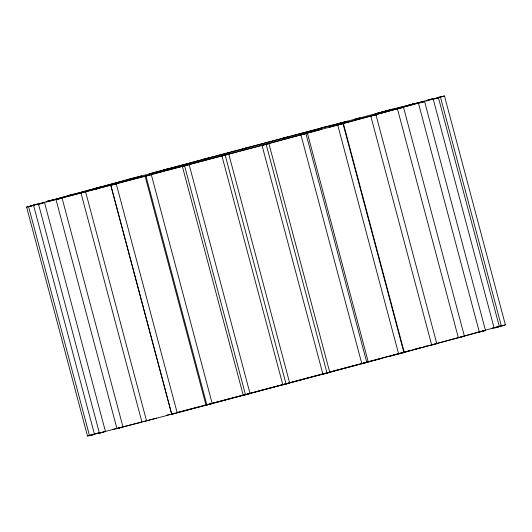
<?xml version="1.0" encoding="UTF-8"?>
<svg xmlns="http://www.w3.org/2000/svg" width="532" height="532" viewBox="0 0 532 532"><rect width="100%" height="100%" fill="white"/><g stroke="black" fill="none" stroke-linecap="round" stroke-linejoin="round"><path stroke-width="0.8" d="M110.822 185.355L171.73 414.275L110.822 185.355L116.275 183.899L177.183 412.819L454.927 338.678A195.191 0.678 -14.9 0 0 484.599 330.452M360.051 117.805L354.817 119.181M127.713 179.583L133.366 178.06M499.728 326.276L503.412 325.278L398.634 353.933L337.72 125.013L343.373 123.497L404.287 352.417L390.362 356.161M98.161 433.035L98.779 432.862L90.939 435.103L141.938 422.082L81.03 193.156M163.703 169.941L170.16 168.212M305.907 133.552L307.39 133.14L368.297 362.059L366.814 362.472L361.84 363.782L300.932 134.862L305.907 133.552L366.814 362.472M56.04 199.7L62.071 198.097L122.985 427.016L116.954 428.626L56.04 199.7L58.168 199.121M412.925 103.959L415.046 103.374L409.015 104.977M329.454 127.234L441.061 96.897L388.586 110.304M116.954 428.626L119.075 428.041M321.627 129.263A195.191 0.678 -14.9 0 1 133.233 179.357L67.71 196.521A195.191 0.678 -14.9 0 1 77.074 193.322L209.089 157.818M141.638 175.839L30.025 206.183L266.153 144.298L394.013 109.758A195.191 0.678 -14.9 0 0 403.382 106.56L375.871 113.728L376.304 115.331M327.027 373.098L329.76 372.353L268.879 143.554L262.03 145.382L322.911 374.176L327.027 373.098L266.153 144.298M38.53 204.222L44.568 202.619L105.462 431.545L99.418 433.148L38.53 204.222L42.261 203.211M428.825 99.87L432.563 98.852L426.518 100.455M242.319 148.973L249.169 147.151M91.218 435.043L87.514 436.014L26.6 207.094L33.011 205.525M281.96 138.446L288.723 136.651M95.707 189.219L99.058 188.315M374.721 114.034L390.062 109.898L388.333 110.35M375.871 113.728L392.942 109.146L391.213 109.599M184.591 165.858L189.133 164.634L250.04 393.554L245.505 394.777L243.277 395.349L182.37 166.43L184.591 165.858L245.505 394.777M438.075 97.549L444.486 95.986L505.4 324.906L501.35 325.996L440.443 97.07M225.156 155.085L228.773 154.107L289.681 383.027L286.063 384.004L282.831 384.849L221.924 155.929L225.156 155.085L286.063 384.004M87.514 436.014L91.557 434.93M89.496 435.642L94.477 434.325L33.569 205.405L28.588 206.722L89.496 435.642L93.925 434.451M99.418 433.148L103.155 432.137M37.865 203.936L32.645 205.339L36.635 204.295M319.785 128.431L325.983 126.796M145.987 176.079L151.307 174.649L212.215 403.569L206.895 404.998L206.017 405.204L145.11 176.285L145.987 176.079L206.895 404.998M438.448 97.742L433.221 99.138L494.135 328.064L499.355 326.661L438.448 97.742L434.458 98.786M171.73 414.275L177.183 412.819M202.24 159.64L347.157 121.196M95.208 188.321L100.295 186.951M52.641 199.866L46.484 201.508L49.702 200.67M73.629 194.153L67.584 195.763L69.173 195.357M403.502 107.318L397.464 108.92L458.371 337.84L464.416 336.237L403.502 107.318L401.913 107.717M424.609 101.572L418.451 103.215L479.359 332.134L485.517 330.492L424.609 101.572L421.384 102.41M436.852 343.685L431.705 345.049L370.797 116.129L375.944 114.766L436.792 343.679M437.523 97.675L442.504 96.359M387.436 110.609L337.853 123.723A195.191 0.678 -14.9 0 0 149.459 173.818M440.782 96.957L444.486 95.986M26.6 207.094L30.304 206.123M501.696 325.877L505.4 324.906M495.365 327.705L499.355 326.661M143.906 421.563L194.147 408.277A195.191 0.678 -14.9 0 0 381.79 358.382M171.949 414.195L174.569 413.504M156.621 418.139L128.618 425.44A195.191 0.678 -14.9 0 1 112.565 429.55M482.298 331.33L485.517 330.492M492.1 328.184L496.828 326.974M462.827 336.636L464.416 336.237M342.987 123.624L403.901 352.543M85.632 191.952L146.539 420.872M426.478 346.026A141.958 0.499 -14.9 0 1 424.669 346.525M421.191 347.482A141.958 0.499 -14.9 0 1 418.844 348.127M417.174 348.586A141.958 0.499 -14.9 0 1 414.521 349.305M408.962 350.821A141.958 0.499 -14.9 0 1 369.161 361.547M367.506 361.993A141.958 0.499 -14.9 0 1 360.769 363.802M359.06 364.26A141.958 0.499 -14.9 0 1 326.163 373.058M325.338 373.278A141.958 0.499 -14.9 0 1 290.432 382.575M289.641 382.787A141.958 0.499 -14.9 0 1 254.416 392.137M253.591 392.357A141.958 0.499 -14.9 0 1 234.173 397.49M232.61 397.903A141.958 0.499 -14.9 0 1 222.05 400.689M221.172 400.922A141.958 0.499 -14.9 0 1 203.663 405.53M202.113 405.936A141.958 0.499 -14.9 0 1 199.833 406.534M198.35 406.92A141.958 0.499 -14.9 0 1 196.168 407.492M194.759 407.864A141.958 0.499 -14.9 0 1 185.209 410.358M183.607 410.777A141.958 0.499 -14.9 0 1 177.681 412.32M174.39 413.171A141.958 0.499 -14.9 0 1 171.297 413.969M169.409 414.455A141.958 0.499 -14.9 0 1 166.862 415.113"/></g></svg>
